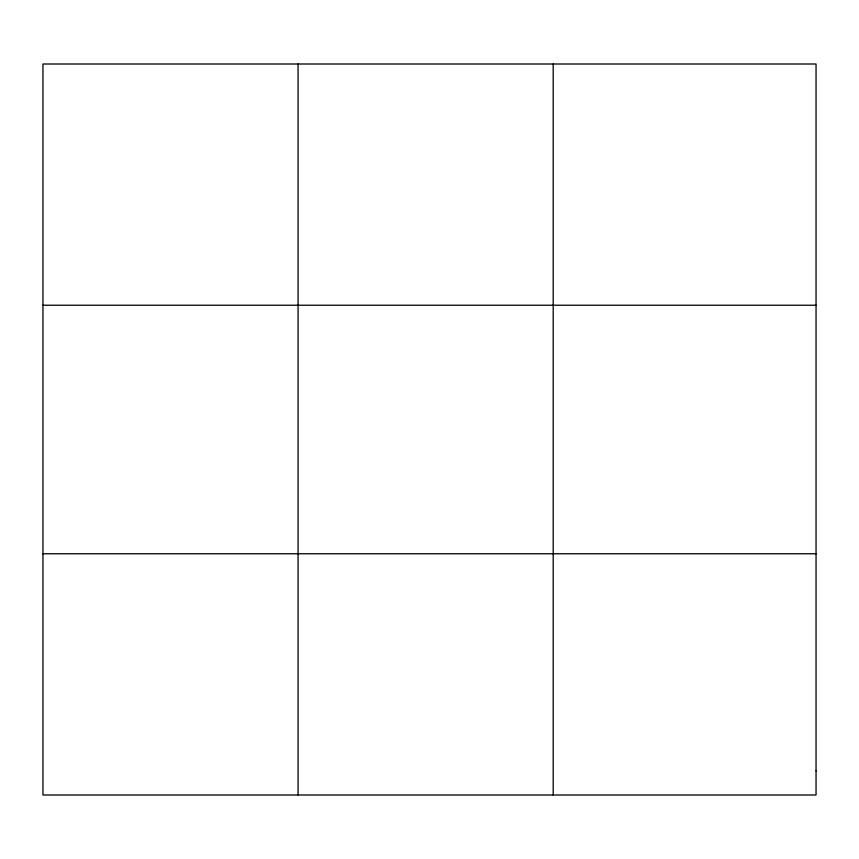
<?xml version="1.0" encoding="UTF-8"?>
<svg xmlns="http://www.w3.org/2000/svg" width="859" height="859" viewBox="0 0 859 859"><rect width="100%" height="100%" fill="white"/><g stroke="black" fill="none" stroke-linecap="round" stroke-linejoin="round"><path stroke-width="1.29" d="M298.073 64.006L298.073 794.994M553.196 64.006L553.196 794.994M42.95 305.235L816.05 305.235M42.95 553.765L816.05 553.765M816.05 770.877L816.05 794.994L42.95 794.994L42.95 64.006L816.05 64.006L816.05 770.877"/></g></svg>
